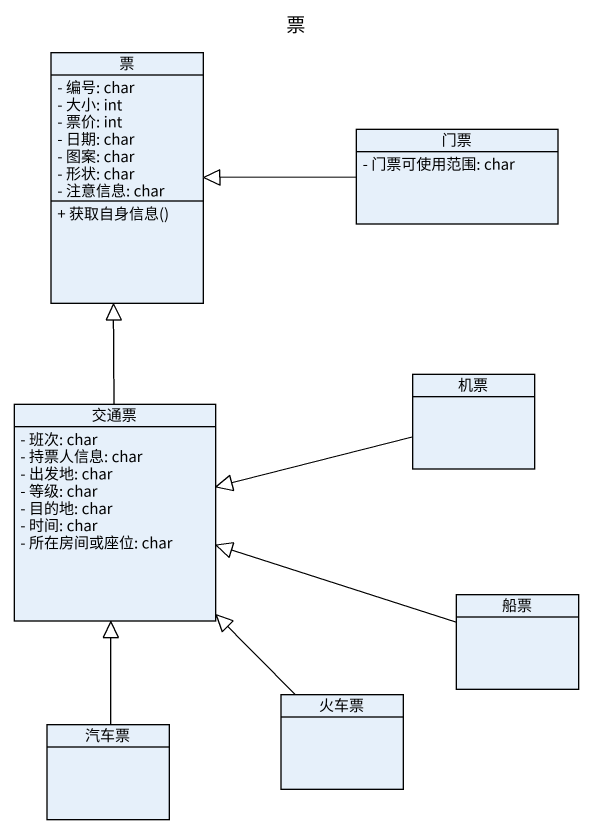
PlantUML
@startuml
title 票
hide circle
hide empty members
skinparam classAttributeIconSize 0
class 票 {
  - 编号: char
  - 大小: int
  - 票价: int
  - 日期: char
  - 图案: char
  - 形状: char
  - 注意信息: char
  + 获取自身信息()
}
class 门票 {
  - 门票可使用范围: char
}
class 交通票 {
  - 班次: char
  - 持票人信息: char
  - 出发地: char
  - 等级: char
  - 目的地: char
  - 时间: char
  - 所在房间或座位: char
}
class 机票
class 船票
class 火车票
class 汽车票
门票 -left-|> 票
交通票 -up-|> 票
机票 -left-|> 交通票
船票 -left-|> 交通票
火车票 -up-|> 交通票
汽车票 -up-|> 交通票
@enduml
